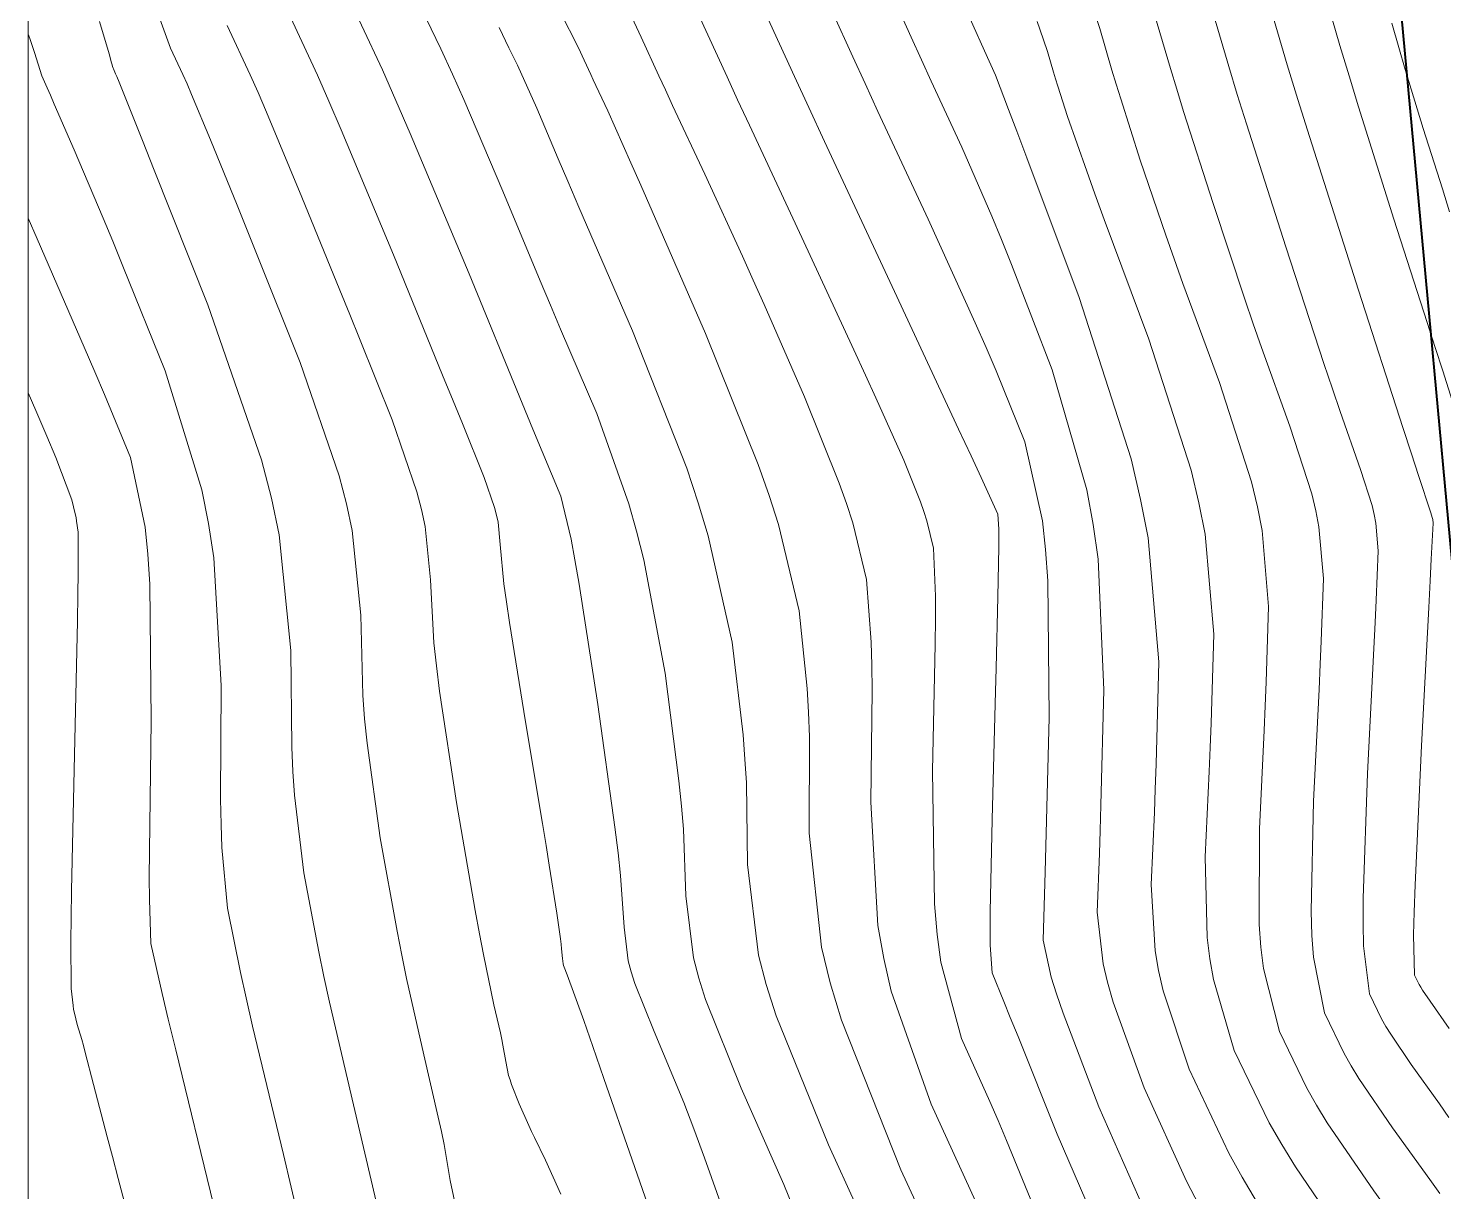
# Model space of a CAD drawing. Header units: millimetres. Extents: x 837475 to 838477, y 1189012 to 1191015.
# Drawn here: x 837476.5 to 837540.1, y 1190069.8 to 1190122 of the extents above; entities that cross this region are included whole.
import ezdxf

# ---------------------------------------------------------------- set-up
doc = ezdxf.new("R2010")
doc.units = ezdxf.units.MM
doc.header["$LTSCALE"] = 0.3
doc.layers.add('COORD', color=253, linetype='Continuous', lineweight=20)
doc.layers.add('CORREDORVIA', color=94, linetype='Continuous', lineweight=40)
doc.layers.add('COTAS 10', color=7, linetype='Continuous', lineweight=9, true_color=0x6e3e2d)
doc.layers.add('COTAS INT', color=7, linetype='Continuous', lineweight=5, true_color=0x9fa19f)

msp = doc.modelspace()

# ---------------------------------------------------------------- linework, layer by layer
at = {"layer": 'COORD'}
msp.add_lwpolyline([(837476.514, 1189013.872), (838476.514, 1189013.872), (838476.514, 1191013.872), (837476.514, 1191013.872)], close=True, dxfattribs=at)
at = {"layer": 'CORREDORVIA'}
msp.add_lwpolyline([(837918.48, 1189883.493), (837925.042, 1189453.383), (837902.497, 1189217.712), (837593.191, 1189234.399), (837666.017, 1189670.117), (837623.316, 1189818.024), (837548.503, 1190011.455), (837506.88, 1190461.595), (837936.282, 1190278.252), (837938.054, 1190355.403), (837933.054, 1190517.446), (837913.685, 1190646.739), (837916.913, 1190801.892), (837910.676, 1191000.965), (838213.029, 1190992.912), (838237.174, 1190821.339), (838237.001, 1190602.875), (838240.031, 1190437.198), (838238.102, 1190145.726), (838184.199, 1189898.277), (837758.842, 1190109.914), (837918.48, 1189883.493)], dxfattribs=at)
at = {"layer": 'COTAS 10'}
for points in [[(837526.646, 1190069.012), (837524.625, 1190073.596), (837523.017, 1190077.796), (837522.714, 1190078.67), (837522.473, 1190079.42), (837522.114, 1190081.085), (837522.183, 1190083.136), (837522.211, 1190084.128), (837522.243, 1190085.304), (837522.388, 1190091.085), (837522.325, 1190097.232), (837522.225, 1190098.638), (837522.09, 1190099.917), (837521.302, 1190103.468), (837520.014, 1190106.654), (837519.562, 1190107.703), (837519.07, 1190108.823), (837516.947, 1190113.468), (837514.694, 1190118.318), (837514.119, 1190119.566), (837513.566, 1190120.774), (837511.743, 1190124.796)], [(837482.367, 1190122.635), (837482.911, 1190121.165), (837483.462, 1190119.978), (837483.649, 1190119.552), (837483.851, 1190119.083), (837484.704, 1190117.041), (837485.899, 1190114.098), (837486.316, 1190113.062), (837486.77, 1190111.93), (837488.724, 1190107.041), (837490.479, 1190101.945), (837490.809, 1190100.682), (837491.071, 1190099.482), (837491.45, 1190095.685), (837491.546, 1190092.095), (837491.629, 1190091.027), (837491.736, 1190089.927), (837492.327, 1190085.685), (837493.083, 1190081.48), (837493.294, 1190080.404), (837493.507, 1190079.365), (837494.282, 1190075.93), (837494.939, 1190073.124), (837495.077, 1190072.482), (837495.197, 1190071.899), (837495.47, 1190070.282), (837495.769, 1190068.876)], [(837539.944, 1190069.696), (837539.492, 1190070.333), (837537.818, 1190072.653), (837536.309, 1190074.866), (837535.962, 1190075.435), (837535.646, 1190075.986), (837534.76, 1190077.818), (837534.268, 1190080.315), (837534.199, 1190081.285), (837534.161, 1190082.376), (837534.266, 1190087.324), (837534.516, 1190092.347), (837534.569, 1190093.486), (837534.613, 1190094.515), (837534.713, 1190097.324), (837534.513, 1190099.65), (837534.369, 1190100.376), (837534.187, 1190101.137), (837533.208, 1190104.181), (837531.93, 1190107.707), (837531.559, 1190108.772), (837531.18, 1190109.875), (837529.752, 1190114.181), (837528.432, 1190118.317), (837528.122, 1190119.313), (837527.836, 1190120.245), (837527.005, 1190123.073)], [(837497.679, 1190122.079), (837498.115, 1190121.178), (837498.492, 1190120.388), (837499.367, 1190118.457), (837500.328, 1190116.189), (837500.758, 1190115.186), (837501.26, 1190114.02), (837503.666, 1190108.457), (837506.1, 1190102.284), (837506.619, 1190100.733), (837507.07, 1190099.252), (837508.143, 1190094.476), (837508.634, 1190090.311), (837508.72, 1190089.215), (837508.783, 1190088.143), (837508.831, 1190084.476), (837509.33, 1190080.413), (837509.679, 1190079.09), (837510.119, 1190077.683), (837512.469, 1190071.885), (837514.958, 1190066.426)]]:
    msp.add_lwpolyline(points, dxfattribs=at)
at = {"layer": 'COTAS INT'}
for points in [[(837516.865, 1190126.888), (837519.489, 1190121.038), (837519.977, 1190119.951), (837520.565, 1190118.395), (837520.929, 1190117.427), (837521.38, 1190116.226), (837523.737, 1190109.951), (837526.067, 1190102.7), (837526.501, 1190100.883), (837526.843, 1190099.15), (837527.318, 1190093.581), (837527.191, 1190088.989), (837527.154, 1190087.871), (837527.117, 1190086.82), (837526.975, 1190083.581), (837527.148, 1190080.603), (837527.308, 1190079.716), (837527.517, 1190078.804), (837528.679, 1190075.285), (837530.463, 1190071.505), (837531.064, 1190070.427), (837531.712, 1190069.336)], [(837529.136, 1190069.161), (837528.554, 1190070.258), (837526.652, 1190074.441), (837525.267, 1190078.3), (837525.011, 1190079.193), (837524.81, 1190080.011), (837524.545, 1190082.333), (837524.65, 1190084.978), (837524.683, 1190086), (837524.717, 1190087.147), (837524.853, 1190092.333), (837524.584, 1190098.191), (837524.363, 1190099.761), (837524.078, 1190101.308), (837522.52, 1190106.71), (837520.697, 1190111.44), (837520.245, 1190112.565), (837519.817, 1190113.609), (837518.462, 1190116.71), (837517.092, 1190119.678), (837516.654, 1190120.638), (837516.19, 1190121.658), (837514.304, 1190125.842)], [(837534.046, 1190126.161), (837535.457, 1190121.28), (837535.868, 1190119.909), (837536.289, 1190118.529), (837537.885, 1190113.476), (837539.383, 1190108.833), (837539.741, 1190107.713), (837540.075, 1190106.665), (837541.08, 1190103.476)], [(837510.952, 1190068.92), (837510.463, 1190070.106), (837508.554, 1190074.433), (837506.942, 1190078.41), (837506.64, 1190079.376), (837506.401, 1190080.283), (837506.058, 1190083.071), (837505.955, 1190086.068), (837505.867, 1190087.106), (837505.753, 1190088.236), (837505.126, 1190093.071), (837504.171, 1190098.162), (837503.85, 1190099.453), (837503.505, 1190100.692), (837502.055, 1190104.74), (837500.43, 1190108.532), (837499.974, 1190109.61), (837499.517, 1190110.7), (837497.843, 1190114.74), (837496.085, 1190118.856), (837495.574, 1190119.994), (837495.052, 1190121.132), (837493.08, 1190125.237)], [(837531.699, 1190125.131), (837533.087, 1190120.409), (837533.564, 1190118.853), (837534.081, 1190117.19), (837536.285, 1190110.283), (837538.285, 1190104.119), (837538.674, 1190102.924), (837538.991, 1190101.951), (837539.541, 1190100.283), (837539.607, 1190100.077), (837539.619, 1190100.025), (837539.629, 1190099.976), (837539.643, 1190099.819), (837539.561, 1190098.2), (837539.512, 1190097.229), (837539.45, 1190096.031), (837539.127, 1190089.819), (837538.836, 1190083.559), (837538.793, 1190082.331), (837538.768, 1190081.323), (837538.814, 1190079.506), (837539.015, 1190079.092), (837539.086, 1190078.967), (837539.165, 1190078.838), (837539.506, 1190078.337), (837540.365, 1190077.106)], [(837490.537, 1190124.219), (837492.424, 1190120.185), (837493.033, 1190118.81), (837493.678, 1190117.324), (837496.319, 1190111.022), (837498.705, 1190105.211), (837499.19, 1190104.033), (837499.6, 1190103.043), (837500.443, 1190101.022), (837500.91, 1190099.1), (837501.081, 1190098.172), (837501.271, 1190097.072), (837502.109, 1190091.665), (837502.872, 1190086.161), (837503.014, 1190084.998), (837503.127, 1190083.992), (837503.285, 1190081.665), (837503.471, 1190080.154), (837503.601, 1190079.662), (837503.765, 1190079.138), (837504.639, 1190076.981), (837505.967, 1190073.787), (837506.417, 1190072.61), (837506.903, 1190071.305), (837508.954, 1190065.535)], [(837523.985, 1190124.045), (837524.659, 1190122.043), (837525.211, 1190120.163), (837525.401, 1190119.543), (837525.607, 1190118.881), (837526.485, 1190116.131), (837527.628, 1190112.754), (837528.001, 1190111.696), (837528.399, 1190110.585), (837530.041, 1190106.131), (837531.476, 1190101.668), (837531.744, 1190100.552), (837531.955, 1190099.487), (837532.248, 1190096.076), (837532.139, 1190092.673), (837532.097, 1190091.614), (837532.05, 1190090.505), (837531.836, 1190086.076), (837531.823, 1190081.785), (837531.902, 1190080.762), (837532.018, 1190079.811), (837532.733, 1190076.973), (837533.962, 1190074.433), (837534.4, 1190073.669), (837534.881, 1190072.88), (837536.973, 1190069.811), (837539.056, 1190066.947)], [(837540.357, 1190073.107), (837539.929, 1190073.72), (837538.662, 1190075.495), (837537.737, 1190076.852), (837537.524, 1190077.201), (837537.33, 1190077.539), (837536.787, 1190078.662), (837536.518, 1190080.819), (837536.496, 1190081.808), (837536.498, 1190082.968), (837536.697, 1190088.571), (837536.983, 1190094.189), (837537.04, 1190095.357), (837537.087, 1190096.357), (837537.178, 1190098.571), (837537.071, 1190099.813), (837536.994, 1190100.201), (837536.897, 1190100.607), (837536.374, 1190102.232), (837535.46, 1190104.829), (837535.116, 1190105.848), (837534.733, 1190106.997), (837533.018, 1190112.232), (837531.257, 1190117.753), (837530.843, 1190119.083), (837530.462, 1190120.327), (837529.352, 1190124.102)], [(837524.794, 1190067.623), (837522.752, 1190072.369), (837520.992, 1190076.751), (837520.644, 1190077.613), (837520.356, 1190078.322), (837519.822, 1190079.617), (837519.738, 1190080.855), (837519.733, 1190081.529), (837519.738, 1190082.347), (837519.822, 1190086.5), (837519.947, 1190091.131), (837519.977, 1190092.25), (837520.004, 1190093.299), (837520.085, 1190096.5), (837520.126, 1190098.739), (837520.128, 1190099.182), (837520.126, 1190099.547), (837520.085, 1190100.227), (837519.331, 1190101.868), (837518.879, 1190102.84), (837518.322, 1190104.037), (837515.432, 1190110.227), (837512.297, 1190116.957), (837511.585, 1190118.494), (837510.942, 1190119.89), (837509.182, 1190123.75)], [(837504.923, 1190067.556), (837502.383, 1190074.872), (837501.883, 1190076.3), (837501.472, 1190077.468), (837500.724, 1190079.529), (837500.588, 1190079.865), (837500.562, 1190079.947), (837500.542, 1190080.024), (837500.513, 1190080.26), (837500.478, 1190080.696), (837500.453, 1190080.898), (837500.423, 1190081.136), (837500.26, 1190082.293), (837499.92, 1190084.455), (837499.778, 1190085.327), (837499.615, 1190086.318), (837498.852, 1190090.885), (837498.132, 1190095.356), (837497.996, 1190096.286), (837497.888, 1190097.083), (837497.725, 1190098.852), (837497.624, 1190099.862), (837497.555, 1190100.181), (837497.467, 1190100.517), (837497, 1190101.873), (837496.019, 1190104.299), (837495.607, 1190105.31), (837495.134, 1190106.468), (837492.921, 1190111.873), (837490.578, 1190117.483), (837490.023, 1190118.769), (837489.51, 1190119.939), (837487.995, 1190123.201)], [(837503.337, 1190123.192), (837504.059, 1190121.658), (837504.851, 1190119.922), (837505.144, 1190119.287), (837505.469, 1190118.585), (837506.911, 1190115.491), (837508.603, 1190111.809), (837509.087, 1190110.736), (837509.576, 1190109.64), (837511.399, 1190105.491), (837512.959, 1190101.617), (837513.284, 1190100.695), (837513.561, 1190099.838), (837514.177, 1190097.287), (837514.397, 1190094.462), (837514.426, 1190093.431), (837514.44, 1190092.293), (837514.376, 1190087.287), (837514.697, 1190081.734), (837514.954, 1190080.251), (837515.285, 1190078.792), (837517.088, 1190073.717), (837519.085, 1190069.353)], [(837521.908, 1190068.575), (837520.469, 1190072.083), (837520.091, 1190072.977), (837519.721, 1190073.838), (837518.455, 1190076.667), (837517.519, 1190080.099), (837517.356, 1190081.34), (837517.235, 1190082.707), (837517.148, 1190088.693), (837517.268, 1190094.368), (837517.278, 1190095.539), (837517.278, 1190096.537), (837517.194, 1190098.693), (837516.898, 1190099.922), (837516.764, 1190100.335), (837516.607, 1190100.779), (837515.855, 1190102.646), (837514.606, 1190105.44), (837514.136, 1190106.469), (837513.612, 1190107.608), (837511.271, 1190112.646), (837508.92, 1190117.692), (837508.39, 1190118.837), (837507.912, 1190119.873), (837506.621, 1190122.704)], [(837492.151, 1190069.336), (837491.131, 1190073.687), (837490.051, 1190078.292), (837489.798, 1190079.447), (837489.565, 1190080.55), (837488.893, 1190084.101), (837488.475, 1190087.589), (837488.403, 1190088.652), (837488.349, 1190089.757), (837488.313, 1190094.101), (837487.794, 1190099.292), (837487.436, 1190100.932), (837486.986, 1190102.659), (837484.586, 1190109.625), (837482.146, 1190115.745), (837481.67, 1190116.938), (837481.281, 1190117.913), (837480.596, 1190119.625), (837480.488, 1190119.884), (837480.462, 1190119.943), (837480.438, 1190119.997), (837480.369, 1190120.148), (837480.3, 1190120.334), (837480.277, 1190120.41), (837480.252, 1190120.497), (837480.148, 1190120.903), (837479.706, 1190122.355)], [(837500.445, 1190069.663), (837499.756, 1190071.202), (837499.261, 1190072.212), (837499.131, 1190072.486), (837499.005, 1190072.758), (837498.575, 1190073.72), (837498.232, 1190074.589), (837498.161, 1190074.803), (837498.1, 1190075.005), (837497.966, 1190075.636), (837497.843, 1190076.363), (837497.79, 1190076.624), (837497.727, 1190076.912), (837497.432, 1190078.172), (837496.962, 1190080.438), (837496.79, 1190081.36), (837496.6, 1190082.41), (837495.761, 1190087.268), (837494.998, 1190092.265), (837494.855, 1190093.403), (837494.743, 1190094.434), (837494.588, 1190097.268), (837494.347, 1190099.672), (837494.182, 1190100.431), (837493.973, 1190101.231), (837492.862, 1190104.457), (837491.394, 1190108.115), (837490.961, 1190109.186), (837490.516, 1190110.283), (837488.812, 1190114.457), (837487.214, 1190118.283), (837486.836, 1190119.16), (837486.486, 1190119.958), (837485.453, 1190122.183)], [(837518.45, 1190064.868), (837515.721, 1190070.767), (837513.051, 1190077.484), (837512.552, 1190079.162), (837512.158, 1190080.762), (837511.603, 1190085.882), (837511.612, 1190090.218), (837511.573, 1190091.323), (837511.516, 1190092.386), (837511.16, 1190095.882), (837510.225, 1190099.754), (837509.804, 1190101.054), (837509.311, 1190102.454), (837506.942, 1190108.336), (837504.547, 1190113.841), (837504.038, 1190115.004), (837503.595, 1190116.009), (837502.551, 1190118.336), (837502.019, 1190119.478), (837501.899, 1190119.737), (837501.79, 1190119.971), (837501.498, 1190120.612), (837501.232, 1190121.178), (837501.139, 1190121.366), (837501.039, 1190121.567), (837500.612, 1190122.404)], [(837521.845, 1190122.353), (837521.977, 1190122.007), (837522.312, 1190121.014), (837522.586, 1190120.081), (837522.68, 1190119.773), (837522.782, 1190119.445), (837523.218, 1190118.08), (837524.075, 1190115.632), (837524.443, 1190114.62), (837524.868, 1190113.463), (837526.874, 1190108.08), (837528.766, 1190102.198), (837529.119, 1190100.727), (837529.397, 1190099.325), (837529.783, 1190094.828), (837529.665, 1190090.831), (837529.626, 1190089.743), (837529.583, 1190088.662), (837529.406, 1190084.828), (837529.485, 1190081.194), (837529.605, 1190080.239), (837529.767, 1190079.307), (837530.706, 1190076.129), (837532.277, 1190072.88), (837532.838, 1190071.904), (837533.453, 1190070.894), (837536.129, 1190066.968)], [(837537.783, 1190122.284), (837538.102, 1190121.183), (837538.392, 1190120.192), (837539.203, 1190117.541), (837540.064, 1190114.835), (837540.386, 1190113.811)], [(837476.514, 1190121.791), (837476.579, 1190121.592), (837476.786, 1190120.959), (837477.127, 1190119.92), (837477.363, 1190119.371), (837477.504, 1190119.047), (837477.678, 1190118.648), (837478.578, 1190116.587), (837479.881, 1190113.516), (837480.309, 1190112.48), (837480.766, 1190111.364), (837482.657, 1190106.667), (837484.31, 1190101.321), (837484.615, 1190099.796), (837484.856, 1190098.252), (837485.175, 1190092.518), (837485.152, 1190087.419), (837485.176, 1190086.277), (837485.214, 1190085.251), (837485.46, 1190082.518), (837486.048, 1190079.62), (837486.302, 1190078.491), (837486.595, 1190077.219), (837487.98, 1190071.444), (837489.359, 1190065.578)], [(837484.83, 1190069.202), (837483.139, 1190076.146), (837482.805, 1190077.534), (837482.531, 1190078.69), (837482.026, 1190080.934), (837481.953, 1190082.913), (837481.95, 1190083.901), (837481.955, 1190085.081), (837482.038, 1190090.934), (837481.975, 1190097.068), (837481.889, 1190098.426), (837481.772, 1190099.635), (837481.103, 1190102.768), (837479.935, 1190105.594), (837479.505, 1190106.609), (837479.027, 1190107.725), (837476.915, 1190112.595), (837476.514, 1190113.514)], [(837481.721, 1190065.952), (837480.553, 1190070.37), (837480.293, 1190071.358), (837480.06, 1190072.244), (837479.449, 1190074.596), (837479.073, 1190076.035), (837478.989, 1190076.346), (837478.914, 1190076.619), (837478.712, 1190077.288), (837478.583, 1190077.795), (837478.552, 1190077.964), (837478.524, 1190078.147), (837478.443, 1190078.914), (837478.424, 1190081.04), (837478.436, 1190082.08), (837478.455, 1190083.315), (837478.584, 1190089.405), (837478.718, 1190095.42), (837478.74, 1190096.608), (837478.755, 1190097.588), (837478.754, 1190099.405), (837478.685, 1190099.912), (837478.657, 1190100.067), (837478.625, 1190100.229), (837478.477, 1190100.865), (837477.744, 1190102.769), (837477.343, 1190103.73), (837476.856, 1190104.88), (837476.514, 1190105.671)]]:
    msp.add_lwpolyline(points, dxfattribs=at)

doc.saveas('drawing.dxf')
